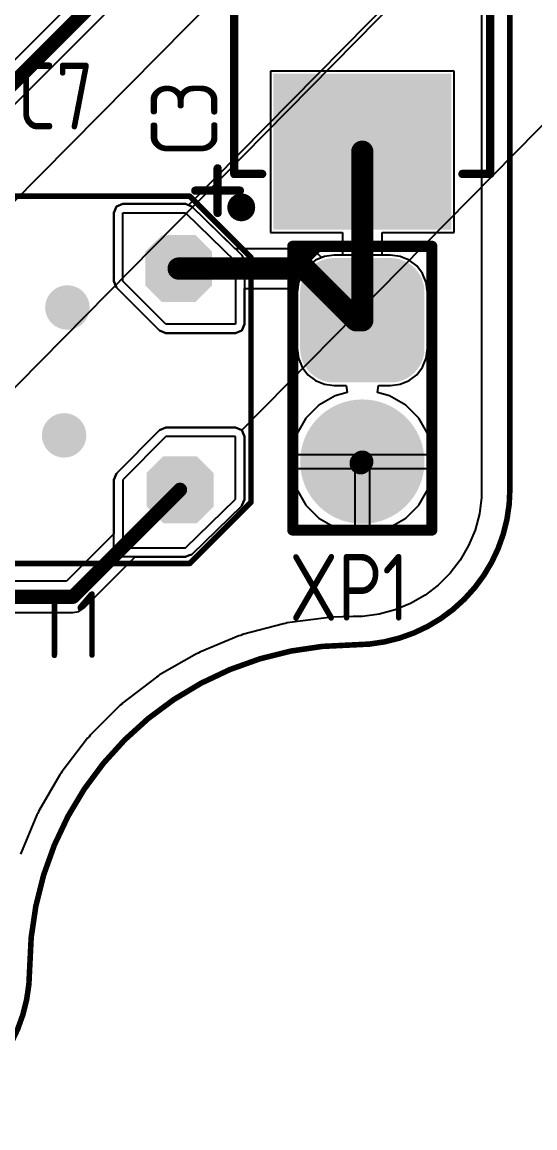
# Model space of a CAD drawing. Header units: millimetres. Extents: x 0 to 5337, y 0 to 5380.
# Drawn here: x 45.49 to 54.7, y -0.04 to 19.83 of the extents above; entities that cross this region are included whole.
import ezdxf

# ---------------------------------------------------------------- set-up
doc = ezdxf.new("R2010")
doc.units = ezdxf.units.MM
for name, color, linetype in [('BottomLayer', 5, 'Continuous'), ('BottomSolder', 6, 'Continuous'), ('Mechanical2', 216, 'Continuous'), ('MultiLayer', 9, 'Continuous'), ('PadHoleLayer', 156, 'Continuous'), ('TopLayer', 1, 'Continuous'), ('TopOverlay', 2, 'Continuous'), ('TopPaste', 8, 'Continuous'), ('TopSolder', 216, 'Continuous'), ('ViaHoleLayer', 16, 'Continuous')]:
    doc.layers.add(name, color=color, linetype=linetype)
doc.styles.add('GOST type A', font='', dxfattribs={"height": 0.2})
doc.styles.get('GOST type A').set_extended_font_data('GOST type A')

msp = doc.modelspace()

# ---------------------------------------------------------------- hatches: boundary and pattern name
at = {"layer": 'BottomLayer'}
h = msp.add_hatch(color=5, dxfattribs=at)
edge = h.paths.add_edge_path()
edge.add_arc((51.09200094, 14.97799646), 0.508, 90, 180)
edge.add_line((50.58400094, 14.97799646), (50.58400094, 13.96199646))
edge.add_arc((51.09200094, 13.96199646), 0.508, 180, 269.9999999999992)
edge.add_line((51.09200094, 13.45399646), (52.10800094, 13.45399646))
edge.add_arc((52.10800094, 13.96199646), 0.508, 270, 360)
edge.add_line((52.61600094, 13.96199646), (52.61600094, 14.97799646))
edge.add_arc((52.10800094, 14.97799646), 0.508, 0, 90.0000000000008)
edge.add_line((52.10800094, 15.48599646), (51.09200094, 15.48599646))
h = msp.add_hatch(color=5, dxfattribs=at)
edge = h.paths.add_edge_path()
edge.add_arc((46.29999883999999, 14.70000108), 0.3999992, 0, 360)
h = msp.add_hatch(color=5, dxfattribs=at)
edge = h.paths.add_edge_path()
edge.add_arc((51.60000094, 11.93000408), 1.016, 0, 360)
h = msp.add_hatch(color=5, dxfattribs=at)
edge = h.paths.add_edge_path()
edge.add_arc((46.24129436, 12.40176844), 0.3999992, 0, 360)
at = {"layer": 'BottomSolder'}
h = msp.add_hatch(color=6, dxfattribs=at)
edge = h.paths.add_edge_path()
edge.add_arc((51.09200094, 14.97799646), 0.6096, 90, 180)
edge.add_line((50.48240094, 14.97799646), (50.48240094, 13.96199646))
edge.add_arc((51.09200094, 13.96199646), 0.6096, 180, 270)
edge.add_line((51.09200094, 13.35239646), (52.10800094, 13.35239646))
edge.add_arc((52.10800094, 13.96199646), 0.6096, 270, 360)
edge.add_line((52.71760094, 13.96199646), (52.71760094, 14.97799646))
edge.add_arc((52.10800094, 14.97799646), 0.6096, 0, 89.99999999999935)
edge.add_line((52.10800094, 15.58759646), (51.09200094, 15.58759646))
h = msp.add_hatch(color=6, dxfattribs=at)
edge = h.paths.add_edge_path()
edge.add_arc((51.60000094, 11.93000408), 1.1176, 0, 360)
at = {"layer": 'MultiLayer'}
h = msp.add_hatch(color=9, dxfattribs=at)
edge = h.paths.add_edge_path()
edge.add_arc((51.09200094, 14.97799646), 0.508, 90, 180)
edge.add_line((50.58400094, 14.97799646), (50.58400094, 13.96199646))
edge.add_arc((51.09200094, 13.96199646), 0.508, 180, 269.9999999999992)
edge.add_line((51.09200094, 13.45399646), (52.10800094, 13.45399646))
edge.add_arc((52.10800094, 13.96199646), 0.508, 270, 360)
edge.add_line((52.61600094, 13.96199646), (52.61600094, 14.97799646))
edge.add_arc((52.10800094, 14.97799646), 0.508, 0, 90.0000000000008)
edge.add_line((52.10800094, 15.48599646), (51.09200094, 15.48599646))
h = msp.add_hatch(color=9, dxfattribs=at)
edge = h.paths.add_edge_path()
edge.add_arc((51.60000094, 11.93000408), 1.016, 0, 360)
at = {"layer": 'PadHoleLayer'}
h = msp.add_hatch(color=156, dxfattribs=at)
edge = h.paths.add_edge_path()
edge.add_arc((51.60000094, 14.46999646), 0.5499989, 0, 360)
h = msp.add_hatch(color=156, dxfattribs=at)
edge = h.paths.add_edge_path()
edge.add_arc((51.60000094, 11.93000408), 0.5499989, 0, 360)
at = {"layer": 'TopLayer'}
for points in [[(53.10000048, 16.20000062), (50.1000014, 16.20000062), (50.1000014, 18.8000005), (53.10000048, 18.8000005)], [(48.549997515, 15.89999995), (48.049997245, 15.89999995), (47.79999711, 15.649999815), (47.79999711, 15.149999545), (48.049997245, 14.89999941), (48.549997515, 14.89999941), (48.79999764999999, 15.149999545), (48.79999764999999, 15.649999815)], [(48.57499873499999, 11.92499901), (48.074998465, 11.92499901), (47.82499833, 11.674998875), (47.82499833, 11.174998605), (48.074998465, 10.92499847), (48.57499873499999, 10.92499847), (48.82499886999999, 11.174998605), (48.82499886999999, 11.674998875)]]:
    msp.add_hatch(color=1, dxfattribs=at).paths.add_polyline_path(points)
h = msp.add_hatch(color=1, dxfattribs=at)
edge = h.paths.add_edge_path()
edge.add_arc((51.09200094, 14.97799646), 0.508, 90, 180)
edge.add_line((50.58400094, 14.97799646), (50.58400094, 13.96199646))
edge.add_arc((51.09200094, 13.96199646), 0.508, 180, 269.9999999999992)
edge.add_line((51.09200094, 13.45399646), (52.10800094, 13.45399646))
edge.add_arc((52.10800094, 13.96199646), 0.508, 270, 360)
edge.add_line((52.61600094, 13.96199646), (52.61600094, 14.97799646))
edge.add_arc((52.10800094, 14.97799646), 0.508, 0, 90.0000000000008)
edge.add_line((52.10800094, 15.48599646), (51.09200094, 15.48599646))
h = msp.add_hatch(color=1, dxfattribs=at)
edge = h.paths.add_edge_path()
edge.add_arc((46.29999883999999, 14.70000108), 0.3999992, 0, 360)
h = msp.add_hatch(color=1, dxfattribs=at)
edge = h.paths.add_edge_path()
edge.add_arc((51.60000094, 11.93000408), 1.016, 0, 360)
h = msp.add_hatch(color=1, dxfattribs=at)
edge = h.paths.add_edge_path()
edge.add_arc((46.24129436, 12.40176844), 0.3999992, 0, 360)
at = {"layer": 'TopPaste'}
for points in [[(53.10000048, 16.20000062), (50.1000014, 16.20000062), (50.1000014, 18.8000005), (53.10000048, 18.8000005)], [(48.549997515, 15.89999995), (48.049997245, 15.89999995), (47.79999711, 15.649999815), (47.79999711, 15.149999545), (48.049997245, 14.89999941), (48.549997515, 14.89999941), (48.79999764999999, 15.149999545), (48.79999764999999, 15.649999815)], [(48.57499873499999, 11.92499901), (48.074998465, 11.92499901), (47.82499833, 11.674998875), (47.82499833, 11.174998605), (48.074998465, 10.92499847), (48.57499873499999, 10.92499847), (48.82499886999999, 11.174998605), (48.82499886999999, 11.674998875)]]:
    msp.add_hatch(color=8, dxfattribs=at).paths.add_polyline_path(points)
at = {"layer": 'TopSolder'}
for points in [[(53.20160048, 16.09840062), (49.9984014, 16.09840062), (49.9984014, 18.9016005), (53.20160048, 18.9016005)], [(48.600797515, 16.00159995), (47.999197245, 16.00159995), (47.69839710999999, 15.700799815), (47.69839710999999, 15.099199545), (47.999197245, 14.79839941), (48.600797515, 14.79839941), (48.90159764999999, 15.099199545), (48.90159764999999, 15.700799815)], [(48.625798735, 12.02659901), (48.024198465, 12.02659901), (47.72339832999999, 11.725798875), (47.72339832999999, 11.124198605), (48.024198465, 10.82339847), (48.625798735, 10.82339847), (48.92659887, 11.124198605), (48.92659887, 11.725798875)]]:
    msp.add_hatch(color=216, dxfattribs=at).paths.add_polyline_path(points)
h = msp.add_hatch(color=216, dxfattribs=at)
edge = h.paths.add_edge_path()
edge.add_arc((51.09200094, 14.97799646), 0.6096, 90, 180)
edge.add_line((50.48240094, 14.97799646), (50.48240094, 13.96199646))
edge.add_arc((51.09200094, 13.96199646), 0.6096, 180, 270)
edge.add_line((51.09200094, 13.35239646), (52.10800094, 13.35239646))
edge.add_arc((52.10800094, 13.96199646), 0.6096, 270, 360)
edge.add_line((52.71760094, 13.96199646), (52.71760094, 14.97799646))
edge.add_arc((52.10800094, 14.97799646), 0.6096, 0, 89.99999999999935)
edge.add_line((52.10800094, 15.58759646), (51.09200094, 15.58759646))
h = msp.add_hatch(color=216, dxfattribs=at)
edge = h.paths.add_edge_path()
edge.add_arc((51.60000094, 11.93000408), 1.1176, 0, 360)
at = {"layer": 'ViaHoleLayer'}
h = msp.add_hatch(color=16, dxfattribs=at)
edge = h.paths.add_edge_path()
edge.add_arc((46.29999883999999, 14.70000108), 0.1999996, 0, 360)
h = msp.add_hatch(color=16, dxfattribs=at)
edge = h.paths.add_edge_path()
edge.add_arc((46.24129436, 12.40176844), 0.1999996, 0, 360)

# ---------------------------------------------------------------- linework, layer by layer
at = {"layer": 'BottomLayer'}
for p, q in [((53.74277033999999, 37.09666444), (53.74277033999999, 11.43669798)), ((47.71757284, 21.51698516), (39.80995594, 13.6093708)), ((40.13793597999999, 13.13852084), (48.1997004, 21.2002878)), ((50.76016264, 15.55275782), (50.62271054, 15.44728686)), ((50.92022836, 15.61905944), (50.76016264, 15.55275782)), ((51.09200094, 15.64167306), (50.92022836, 15.61905944)), ((52.10800094, 15.64167306), (51.09200094, 15.64167306)), ((52.27977352, 15.61905944), (52.10800094, 15.64167306)), ((52.43983924, 15.55275782), (52.27977352, 15.61905944)), ((52.57729134, 15.44728686), (52.43983924, 15.55275782)), ((50.51723957999999, 15.30983476), (50.45093796, 15.14976904)), ((50.62271054, 15.44728686), (50.51723957999999, 15.30983476)), ((52.68276229999999, 15.30983476), (52.57729134, 15.44728686)), ((52.74906392, 15.14976904), (52.68276229999999, 15.30983476)), ((50.45093796, 15.14976904), (50.42832434, 14.97799646)), ((52.77167754, 14.97799646), (52.74906392, 15.14976904)), ((50.42832434, 14.97799646), (50.42832434, 13.96199646)), ((52.77167754, 13.96199646), (52.77167754, 14.97799646)), ((50.42832434, 13.96199646), (50.45093796, 13.79022388)), ((52.74906392, 13.79022388), (52.77167754, 13.96199646)), ((50.45093796, 13.79022388), (50.51723957999999, 13.63015816)), ((52.68276229999999, 13.63015816), (52.74906392, 13.79022388)), ((50.51723957999999, 13.63015816), (50.62271054, 13.49270606)), ((52.57729134, 13.49270606), (52.68276229999999, 13.63015816)), ((50.62271054, 13.49270606), (50.76016264, 13.3872351)), ((50.76016264, 13.3872351), (50.92022836, 13.32093348)), ((50.92022836, 13.32093348), (51.09200094, 13.29831986)), ((52.10800094, 13.29831986), (52.27977352, 13.32093348)), ((52.27977352, 13.32093348), (52.43983924, 13.3872351)), ((52.43983924, 13.3872351), (52.57729134, 13.49270606)), ((51.09200094, 13.29831986), (51.30903124, 13.29831986)), ((51.32575206, 13.17131986), (51.10979871999999, 13.11345358)), ((51.30903124, 13.29831986), (51.32575206, 13.17131986)), ((51.87424982, 13.17131986), (51.89097063999999, 13.29831986)), ((52.09020316, 13.11345358), (51.87424982, 13.17131986)), ((51.89097063999999, 13.29831986), (52.10800094, 13.29831986)), ((50.82020315999999, 12.94625554), (50.58374947999999, 12.70980186)), ((51.10979871999999, 13.11345358), (50.82020315999999, 12.94625554)), ((52.37979872, 12.94625554), (52.09020316, 13.11345358)), ((52.61625239999999, 12.70980186), (52.37979872, 12.94625554)), ((50.58374947999999, 12.70980186), (50.41655144, 12.4202063)), ((52.78345044, 12.4202063), (52.61625239999999, 12.70980186)), ((50.41655144, 12.4202063), (50.33000094, 12.09720212)), ((52.87000093999999, 12.09720212), (52.78345044, 12.4202063)), ((50.33000094, 12.09720212), (50.33000094, 12.05700408)), ((50.33000094, 12.05700408), (52.87000093999999, 12.05700408)), ((52.87000093999999, 12.05700408), (52.87000093999999, 12.09720212)), ((51.47300094, 11.80300408), (50.33000094, 11.80300408)), ((50.33000094, 11.80300408), (50.33000094, 11.76280604)), ((50.33000094, 11.76280604), (50.41655144, 11.43980186)), ((51.47300094, 10.66000408), (51.47300094, 11.80300408)), ((52.87000093999999, 11.80300408), (51.72700094, 11.80300408)), ((51.72700094, 11.80300408), (51.72700094, 10.66000408)), ((52.78345044, 11.43980186), (52.87000093999999, 11.76280604)), ((52.87000093999999, 11.76280604), (52.87000093999999, 11.80300408)), ((50.41655144, 11.43980186), (50.58374947999999, 11.1502063)), ((52.61625239999999, 11.1502063), (52.78345044, 11.43980186)), ((53.74277033999999, 11.43669798), (53.74277033999999, 11.28663986)), ((50.58374947999999, 11.1502063), (50.82020315999999, 10.91375262)), ((52.37979872, 10.91375262), (52.61625239999999, 11.1502063)), ((53.74277033999999, 11.28663986), (53.70359591999999, 10.98907632)), ((53.70359591999999, 10.98907632), (53.62592272, 10.69919374)), ((50.82020315999999, 10.91375262), (51.10979871999999, 10.74655458)), ((51.10979871999999, 10.74655458), (51.43280289999999, 10.66000408)), ((51.76719897999999, 10.66000408), (52.09020316, 10.74655458)), ((52.09020316, 10.74655458), (52.37979872, 10.91375262)), ((51.43280289999999, 10.66000408), (51.47300094, 10.66000408)), ((51.72700094, 10.66000408), (51.76719897999999, 10.66000408)), ((53.62592272, 10.69919374), (53.51106646, 10.42191464)), ((53.51106646, 10.42191464), (53.3610058, 10.1619939)), ((53.3610058, 10.1619939), (53.1783036, 9.923894299999999)), ((53.1783036, 9.923894299999999), (52.96607897999999, 9.711672219999999)), ((52.96607897999999, 9.711672219999999), (52.727987, 9.5289751)), ((52.46806625999999, 9.378914439999999), (52.19078715999999, 9.26405818)), ((52.727987, 9.5289751), (52.46806625999999, 9.378914439999999)), ((51.43660527999999, 9.14693878), (51.05518618, 9.134452139999999)), ((51.4449695, 9.145557019999998), (51.43660527999999, 9.14693878)), ((51.45327784, 9.14721056), (51.4449695, 9.145557019999998)), ((51.60334358, 9.1472131), (51.45327784, 9.14721056)), ((51.9008995, 9.18638498), (51.60334358, 9.1472131)), ((52.19078715999999, 9.26405818), (51.9008995, 9.18638498)), ((50.18361058, 9.017782319999998), (49.44676928, 8.82034558)), ((50.2171716, 9.01998196), (50.18361058, 9.017782319999998)), ((50.24901558, 9.030792199999999), (50.2171716, 9.01998196)), ((51.00532344, 9.130362739999999), (50.24901558, 9.030792199999999)), ((51.03055579999999, 9.1287092), (51.00532344, 9.130362739999999)), ((51.05518618, 9.134452139999999), (51.03055579999999, 9.1287092)), ((49.38362488, 8.79891052), (48.67885616, 8.50698832)), ((49.41660678, 8.805471339999999), (49.38362488, 8.79891052)), ((49.44676928, 8.82034558), (49.41660678, 8.805471339999999)), ((48.61904678, 8.47749384), (47.9584131, 8.096074739999999)), ((48.6508933, 8.48830408), (48.61904678, 8.47749384)), ((48.67885616, 8.50698832), (48.6508933, 8.48830408)), ((47.90296997999999, 8.05902884), (47.29776672, 7.594643179999999)), ((47.93312993999999, 8.07390308), (47.90296997999999, 8.05902884)), ((47.9584131, 8.096074739999999), (47.93312993999999, 8.07390308)), ((47.27558744, 7.5693524), (47.2476322, 7.550673239999999)), ((47.29776672, 7.594643179999999), (47.27558744, 7.5693524)), ((47.2476322, 7.550673239999999), (46.70822764, 7.01126868)), ((46.6642577, 6.961131619999999), (46.19987204, 6.3559309)), ((46.68954594, 6.98330836), (46.6642577, 6.961131619999999)), ((46.70822764, 7.01126868), (46.68954594, 6.98330836)), ((46.16282614, 6.30048778), (45.78140704, 5.6398541)), ((46.1849978, 6.325770939999999), (46.16282614, 6.30048778)), ((46.19987204, 6.3559309), (46.1849978, 6.325770939999999)), ((45.75191255999999, 5.580044719999999), (45.45999036, 4.87527346)), ((45.7705968, 5.60800758), (45.75191255999999, 5.580044719999999)), ((45.78140704, 5.6398541), (45.7705968, 5.60800758))]:
    msp.add_line(p, q, dxfattribs=at)
at = {"layer": 'BottomLayer', "const_width": 0.254}
msp.add_lwpolyline([(39.59999954, 12.9999994), (48.00000052, 21.40000038)], dxfattribs=at)
at = {"layer": 'Mechanical2', "const_width": 0.0999998}
msp.add_lwpolyline([(54.25255342, 11.43669798), (54.25255342, 37.09666444)], dxfattribs=at)
for points in [[(54.25255342, 11.43669798, -0.4142135623730908), (51.45328546, 8.637430019999998)], [(45.62147594, 2.80561796, -0.4142135623730951), (51.45328546, 8.63742748)], [(45.6214734, 2.80561796, -0.4142135623730908), (42.82220544, 0.00635)]]:
    msp.add_lwpolyline(points, format="xyb", dxfattribs=at)
at = {"layer": 'Mechanical2', "const_width": 0.0499999}
for points in [[(54.22755474, 11.43669798, 1), (54.2775521, 11.43669798, 1)], [(54.22755474, 11.43669798, 1), (54.2775521, 11.43669798, 1)], [(51.42828677999999, 8.637430019999998, 1), (51.47828413999999, 8.637430019999998, 1)], [(51.42828677999999, 8.63742748, 1), (51.47828413999999, 8.63742748, 1)], [(45.59647472, 2.80561796, 1), (45.64647208, 2.80561796, 1)], [(45.59647725999999, 2.80561796, 1), (45.64647461999999, 2.80561796, 1)]]:
    msp.add_lwpolyline(points, format="xyb", close=True, dxfattribs=at)
at = {"layer": 'TopLayer'}
for p, q in [((53.74277033999999, 37.09666444), (53.74277033999999, 11.43669798)), ((53.25000018, 18.9500002), (49.95000169999999, 18.9500002)), ((49.95000169999999, 18.9500002), (49.95000169999999, 16.05000092)), ((53.25000018, 16.05000092), (53.25000018, 18.9500002)), ((47.18107404, 16.51480314), (47.13352016, 16.39999768)), ((47.2958795, 16.56235702), (47.18107404, 16.51480314)), ((48.42088105999999, 16.56235702), (47.2958795, 16.56235702)), ((48.47727922, 16.53899664), (48.42088105999999, 16.56235702)), ((48.53405838, 16.51640842), (48.47727922, 16.53899664)), ((49.31530904, 15.75685698), (48.53405838, 16.51640842)), ((47.13352016, 16.39999768), (47.13352016, 15.17499886)), ((47.2958795, 16.39999768), (48.42088105999999, 16.39999768)), ((47.2958795, 15.17499886), (47.2958795, 16.39999768)), ((48.42088105999999, 16.39999768), (49.32087926, 15.52499816)), ((49.95000169999999, 16.05000092), (51.24314364, 16.05000092)), ((51.24314364, 16.05000092), (51.24314364, 15.64167306)), ((51.95685824, 15.64167306), (51.95685824, 16.05000092)), ((51.95685824, 16.05000092), (53.25000018, 16.05000092)), ((50.56221028, 15.75685698), (49.31530904, 15.75685698)), ((50.69877338, 15.72969168), (50.56221028, 15.75685698)), ((50.81454658000001, 15.65233598), (50.69877338, 15.72969168)), ((49.32087926, 15.52499816), (49.32087926, 14.39999914)), ((50.86902958, 15.59785298), (50.81454658000001, 15.65233598)), ((50.92022836, 15.61905944), (50.86902958, 15.59785298)), ((51.09200094, 15.64167306), (50.92022836, 15.61905944)), ((51.24314364, 15.64167306), (51.09200094, 15.64167306)), ((52.10800094, 15.64167306), (51.95685824, 15.64167306)), ((52.27977352, 15.61905944), (52.10800094, 15.64167306)), ((52.43983924, 15.55275782), (52.27977352, 15.61905944)), ((52.57729134, 15.44728686), (52.43983924, 15.55275782)), ((52.68276229999999, 15.30983476), (52.57729134, 15.44728686)), ((52.74906392, 15.14976904), (52.68276229999999, 15.30983476)), ((47.13352016, 15.17499886), (47.18107404, 15.0601934)), ((48.07087921999999, 14.39999914), (47.2958795, 15.17499886)), ((52.77167754, 14.97799646), (52.74906392, 15.14976904)), ((47.18107404, 15.0601934), (47.95607376, 14.28519368)), ((49.4832386, 14.39999914), (49.4832386, 15.04314238)), ((49.4832386, 15.04314238), (50.31028038, 15.04314238)), ((50.31028038, 15.04314238), (50.42832434, 14.97799392)), ((50.42832434, 14.97799392), (50.42832434, 13.96199646)), ((52.77167754, 13.96199646), (52.77167754, 14.97799646)), ((49.32087926, 14.39999914), (48.07087921999999, 14.39999914)), ((49.43568472, 14.28519368), (49.4832386, 14.39999914)), ((47.95607376, 14.28519368), (48.07087921999999, 14.2376398)), ((48.07087921999999, 14.2376398), (49.32087926, 14.2376398)), ((49.32087926, 14.2376398), (49.43568472, 14.28519368)), ((50.42832434, 13.96199646), (50.45093796, 13.79022388)), ((52.74906392, 13.79022388), (52.77167754, 13.96199646)), ((50.45093796, 13.79022388), (50.51723957999999, 13.63015816)), ((52.68276229999999, 13.63015816), (52.74906392, 13.79022388)), ((50.51723957999999, 13.63015816), (50.62271054, 13.49270606)), ((52.57729134, 13.49270606), (52.68276229999999, 13.63015816)), ((50.62271054, 13.49270606), (50.76016264, 13.3872351)), ((50.76016264, 13.3872351), (50.92022836, 13.32093348)), ((50.92022836, 13.32093348), (51.09200094, 13.29831986)), ((52.10800094, 13.29831986), (52.27977352, 13.32093348)), ((52.27977352, 13.32093348), (52.43983924, 13.3872351)), ((52.43983924, 13.3872351), (52.57729134, 13.49270606)), ((51.09200094, 13.29831986), (51.30903124, 13.29831986)), ((51.32575206, 13.17131986), (51.10979871999999, 13.11345358)), ((51.30903124, 13.29831986), (51.32575206, 13.17131986)), ((51.87424982, 13.17131986), (51.89097063999999, 13.29831986)), ((52.09020316, 13.11345358), (51.87424982, 13.17131986)), ((51.89097063999999, 13.29831986), (52.10800094, 13.29831986)), ((50.82020315999999, 12.94625554), (50.58374947999999, 12.70980186)), ((51.10979871999999, 13.11345358), (50.82020315999999, 12.94625554)), ((52.37979872, 12.94625554), (52.09020316, 13.11345358)), ((52.61625239999999, 12.70980186), (52.37979872, 12.94625554)), ((48.07087921999999, 12.54147352), (47.95607376, 12.49391964)), ((49.32087926, 12.54147352), (48.07087921999999, 12.54147352)), ((49.43568472, 12.49391964), (49.32087926, 12.54147352)), ((50.58374947999999, 12.70980186), (50.41655144, 12.4202063)), ((52.78345044, 12.4202063), (52.61625239999999, 12.70980186)), ((47.95607376, 12.49391964), (47.18107404, 11.71891992)), ((48.07087921999999, 12.37911418), (47.2958795, 11.60411446)), ((49.32087926, 12.37911418), (48.07087921999999, 12.37911418)), ((49.32087926, 11.25411516), (49.32087926, 12.37911418)), ((49.4832386, 12.37911418), (49.43568472, 12.49391964)), ((49.4832386, 11.25411516), (49.4832386, 12.37911418)), ((50.41655144, 12.4202063), (50.33000094, 12.09720212)), ((52.87000093999999, 12.09720212), (52.78345044, 12.4202063)), ((50.33000094, 12.09720212), (50.33000094, 12.05700408)), ((50.33000094, 12.05700408), (52.87000093999999, 12.05700408)), ((52.87000093999999, 12.05700408), (52.87000093999999, 12.09720212)), ((51.47300094, 11.80300408), (50.33000094, 11.80300408)), ((50.33000094, 11.80300408), (50.33000094, 11.76280604)), ((50.33000094, 11.76280604), (50.41655144, 11.43980186)), ((51.47300094, 10.66000408), (51.47300094, 11.80300408)), ((52.87000093999999, 11.80300408), (51.72700094, 11.80300408)), ((51.72700094, 11.80300408), (51.72700094, 10.66000408)), ((52.78345044, 11.43980186), (52.87000093999999, 11.76280604)), ((52.87000093999999, 11.76280604), (52.87000093999999, 11.80300408)), ((47.18107404, 11.71891992), (47.13352016, 11.60411446)), ((47.13352016, 11.60411446), (47.13352016, 10.6329353)), ((47.2958795, 11.60411446), (47.2958795, 10.37911564)), ((50.41655144, 11.43980186), (50.58374947999999, 11.1502063)), ((52.61625239999999, 11.1502063), (52.78345044, 11.43980186)), ((53.74277033999999, 11.43669798), (53.74277033999999, 11.28663986)), ((48.42088105999999, 10.37911564), (49.32087926, 11.25411516)), ((48.53405838, 10.2627049), (49.43405658, 11.13770442)), ((49.43405658, 11.13770442), (49.43454426, 11.13883726)), ((49.43454426, 11.13883726), (49.43568472, 11.1393097)), ((49.43568472, 11.1393097), (49.45905018, 11.19571802)), ((49.45905018, 11.19571802), (49.48322336, 11.25182916)), ((49.48276616, 11.25297724), (49.4832386, 11.25411516)), ((49.48322336, 11.25182916), (49.48276616, 11.25297724)), ((50.58374947999999, 11.1502063), (50.82020315999999, 10.91375262)), ((52.37979872, 10.91375262), (52.61625239999999, 11.1502063)), ((53.74277033999999, 11.28663986), (53.70359591999999, 10.98907632)), ((53.70359591999999, 10.98907632), (53.62592272, 10.69919374)), ((50.82020315999999, 10.91375262), (51.10979871999999, 10.74655458)), ((51.10979871999999, 10.74655458), (51.43280289999999, 10.66000408)), ((51.76719897999999, 10.66000408), (52.09020316, 10.74655458)), ((52.09020316, 10.74655458), (52.37979872, 10.91375262)), ((47.13352016, 10.6329353), (46.28301132, 9.78242646)), ((51.43280289999999, 10.66000408), (51.47300094, 10.66000408)), ((51.72700094, 10.66000408), (51.76719897999999, 10.66000408)), ((53.62592272, 10.69919374), (53.51106646, 10.42191464)), ((47.2958795, 10.37911564), (48.42088105999999, 10.37911564)), ((53.51106646, 10.42191464), (53.3610058, 10.1619939)), ((46.59970614, 9.30029128), (47.51617115999999, 10.2167563)), ((47.51617115999999, 10.2167563), (48.42088105999999, 10.2167563)), ((48.42088105999999, 10.2167563), (48.47727922, 10.24011668)), ((48.47727922, 10.24011668), (48.53405838, 10.2627049)), ((53.3610058, 10.1619939), (53.1783036, 9.923894299999999)), ((46.28301132, 9.78242646), (43.86699126, 9.78242646)), ((53.1783036, 9.923894299999999), (52.96607897999999, 9.711672219999999)), ((52.96607897999999, 9.711672219999999), (52.727987, 9.5289751)), ((52.46806625999999, 9.378914439999999), (52.19078715999999, 9.26405818)), ((52.727987, 9.5289751), (52.46806625999999, 9.378914439999999)), ((43.75001918, 9.217571099999999), (46.39998593999999, 9.217571099999999)), ((46.39998593999999, 9.217571099999999), (46.39999864, 9.21756856)), ((46.39999864, 9.21756856), (46.50808072, 9.239069659999998)), ((46.50808072, 9.239069659999998), (46.59970614, 9.30029128)), ((51.43660527999999, 9.14693878), (51.05518618, 9.134452139999999)), ((51.4449695, 9.145557019999998), (51.43660527999999, 9.14693878)), ((51.45327784, 9.14721056), (51.4449695, 9.145557019999998)), ((51.60334358, 9.1472131), (51.45327784, 9.14721056)), ((51.9008995, 9.18638498), (51.60334358, 9.1472131)), ((52.19078715999999, 9.26405818), (51.9008995, 9.18638498)), ((50.18361058, 9.017782319999998), (49.44676928, 8.82034558)), ((50.2171716, 9.01998196), (50.18361058, 9.017782319999998)), ((50.24901558, 9.030792199999999), (50.2171716, 9.01998196)), ((51.00532344, 9.130362739999999), (50.24901558, 9.030792199999999)), ((51.03055579999999, 9.1287092), (51.00532344, 9.130362739999999)), ((51.05518618, 9.134452139999999), (51.03055579999999, 9.1287092)), ((49.38362488, 8.79891052), (48.67885616, 8.50698832)), ((49.41660678, 8.805471339999999), (49.38362488, 8.79891052)), ((49.44676928, 8.82034558), (49.41660678, 8.805471339999999)), ((48.61904678, 8.47749384), (47.9584131, 8.096074739999999)), ((48.6508933, 8.48830408), (48.61904678, 8.47749384)), ((48.67885616, 8.50698832), (48.6508933, 8.48830408)), ((47.90296997999999, 8.05902884), (47.29776672, 7.594643179999999)), ((47.93312993999999, 8.07390308), (47.90296997999999, 8.05902884)), ((47.9584131, 8.096074739999999), (47.93312993999999, 8.07390308)), ((47.27558744, 7.5693524), (47.2476322, 7.550673239999999)), ((47.29776672, 7.594643179999999), (47.27558744, 7.5693524)), ((47.2476322, 7.550673239999999), (46.70822764, 7.01126868)), ((46.6642577, 6.961131619999999), (46.19987204, 6.3559309)), ((46.68954594, 6.98330836), (46.6642577, 6.961131619999999)), ((46.70822764, 7.01126868), (46.68954594, 6.98330836)), ((46.16282614, 6.30048778), (45.78140704, 5.6398541)), ((46.1849978, 6.325770939999999), (46.16282614, 6.30048778)), ((46.19987204, 6.3559309), (46.1849978, 6.325770939999999)), ((45.75191255999999, 5.580044719999999), (45.45999036, 4.87527346)), ((45.7705968, 5.60800758), (45.75191255999999, 5.580044719999999)), ((45.78140704, 5.6398541), (45.7705968, 5.60800758))]:
    msp.add_line(p, q, dxfattribs=at)
for points, const_width in [([(51.60000094, 14.46999646), (51.60000094, 17.50000056)], 0.3999992), ([(48.29999738, 15.40000222), (48.29999992, 15.39999968)], 0.3999992), ([(48.29999992, 15.39999968), (50.56221028, 15.39999968)], 0.3999992), ([(50.56221028, 15.39999968), (51.49221349999999, 14.46999646)], 0.3999992), ([(51.49221349999999, 14.46999646), (51.60000094, 14.46999646)], 0.3999992), ([(51.56999592, 11.89999906), (51.60000094, 11.93000408)], 0.3999992), ([(46.39999864, 9.49999878), (48.32499859999999, 11.42499874)], 0.254), ([(43.75000648, 9.49999878), (46.39999864, 9.49999878)], 0.254)]:
    msp.add_lwpolyline(points, dxfattribs=dict(at, const_width=const_width))
for points, const_width in [([(51.50000113999999, 17.50000056, 1), (51.70000074, 17.50000056, 1)], 0.1999996), ([(48.19999757999999, 15.40000222, 1), (48.39999717999999, 15.40000222, 1)], 0.1999996), ([(48.20000012, 15.39999968, 1), (48.39999972, 15.39999968, 1)], 0.1999996), ([(48.20000012, 15.39999968, 1), (48.39999972, 15.39999968, 1)], 0.1999996), ([(50.46221048, 15.39999968, 1), (50.66221008, 15.39999968, 1)], 0.1999996), ([(50.46221048, 15.39999968, 1), (50.66221008, 15.39999968, 1)], 0.1999996), ([(51.39221369999999, 14.46999646, 1), (51.5922133, 14.46999646, 1)], 0.1999996), ([(51.39221369999999, 14.46999646, 1), (51.5922133, 14.46999646, 1)], 0.1999996), ([(51.50000113999999, 14.46999646, 1), (51.70000074, 14.46999646, 1)], 0.1999996), ([(51.50000113999999, 14.46999646, 1), (51.70000074, 14.46999646, 1)], 0.1999996), ([(51.50000113999999, 11.93000408, 1), (51.70000074, 11.93000408, 1)], 0.1999996), ([(51.46999612, 11.89999906, 1), (51.66999572, 11.89999906, 1)], 0.1999996), ([(48.2614986, 11.42499874, 1), (48.3884986, 11.42499874, 1)], 0.127), ([(46.33649864, 9.49999878, 1), (46.46349864, 9.49999878, 1)], 0.127), ([(46.33649864, 9.49999878, 1), (46.46349864, 9.49999878, 1)], 0.127)]:
    msp.add_lwpolyline(points, format="xyb", close=True, dxfattribs=dict(at, const_width=const_width))
at = {"layer": 'TopOverlay'}
for points, const_width in [([(49.30000046, 17.10000136), (49.30000046, 24.5000018)], 0.1499997), ([(53.90000142, 17.10000136), (53.90000142, 24.5000018)], 0.1499997), ([(49.00000106, 16.40000276), (49.00000106, 17.2000037)], 0.1499997), ([(49.30000046, 17.10000136), (49.800002, 17.10000136)], 0.1499997), ([(53.39999988, 17.10000136), (53.90000142, 17.10000136)], 0.1499997), ([(44.10000578, 16.7000047), (48.49999443999999, 16.7000047)], 0.0999998), ([(48.49999443999999, 16.7000047), (49.59999478, 15.60000436)], 0.0999998), ([(48.60000186, 16.79999942), (49.40000026, 16.79999942)], 0.1499997), ([(50.34999836, 15.79999888), (50.3500009, 15.20000008)], 0.1999996), ([(50.34999836, 15.79999888), (51.20000174, 15.79999634)], 0.1999996), ([(51.20000174, 15.79999634), (52.85000351999999, 15.79999888)], 0.1999996), ([(52.85000351999999, 13.699998), (52.85000351999999, 15.79999888)], 0.1999996), ([(50.3500009, 15.34999978), (50.77499878, 15.77499766)], 0.1999996), ([(50.3500009, 15.44999958), (50.6000004, 15.69999908)], 0.1999996), ([(49.59999478, 11.19999538), (49.59999478, 15.60000436)], 0.0999998), ([(50.34999836, 12.7), (50.3500009, 15.34999978)], 0.1999996), ([(52.85000351999999, 10.69999638), (52.85000351999999, 13.699998)], 0.1999996), ([(50.34999836, 12.7), (50.3500009, 10.70000146)], 0.1999996), ([(48.5000046, 10.1000052), (49.59999478, 11.19999538)], 0.0999998), ([(50.3500009, 10.70000146), (52.85000351999999, 10.69999638)], 0.1999996), ([(44.07499186, 10.1000052), (48.5000046, 10.1000052)], 0.0999998)]:
    msp.add_lwpolyline(points, dxfattribs=dict(at, const_width=const_width))
for points, const_width in [([(48.9625005, 17.2000037, 1), (49.03750161999999, 17.2000037, 1)], 0.07499858), ([(49.2624999, 17.10000136, 1), (49.33750102, 17.10000136, 1)], 0.07499858), ([(49.2624999, 17.10000136, 1), (49.33750102, 17.10000136, 1)], 0.07499858), ([(49.76250144, 17.10000136, 1), (49.83750256, 17.10000136, 1)], 0.07499858), ([(53.36249932, 17.10000136, 1), (53.43750043999999, 17.10000136, 1)], 0.07499858), ([(53.86250086, 17.10000136, 1), (53.93750197999999, 17.10000136, 1)], 0.07499858), ([(53.86250086, 17.10000136, 1), (53.93750197999999, 17.10000136, 1)], 0.07499858), ([(48.47499576, 16.7000047, 1), (48.52499312, 16.7000047, 1)], 0.0499999), ([(48.47499576, 16.7000047, 1), (48.52499312, 16.7000047, 1)], 0.0499999), ([(48.56250129999999, 16.79999942, 1), (48.63750242, 16.79999942, 1)], 0.07499858), ([(49.52499874, 16.50000002, 1), (49.32499914, 16.50000002, 1)], 0.2999994), ([(49.36249969999999, 16.79999942, 1), (49.43750082, 16.79999942, 1)], 0.07499858), ([(49.25000056, 16.50000002, 1), (49.39999772, 16.50000002, 1)], 0.1499997), ([(49.45000015999999, 16.50000002, 1), (49.59999732, 16.50000002, 1)], 0.1499997), ([(48.9625005, 16.40000276, 1), (49.03750161999999, 16.40000276, 1)], 0.07499858), ([(50.29999846, 15.79999888, 1), (50.39999826, 15.79999888, 1)], 0.0999998), ([(50.29999846, 15.79999888, 1), (50.39999826, 15.79999888, 1)], 0.0999998), ([(51.15000183999999, 15.79999634, 1), (51.25000163999999, 15.79999634, 1)], 0.0999998), ([(51.15000183999999, 15.79999634, 1), (51.25000163999999, 15.79999634, 1)], 0.0999998), ([(52.80000362000001, 15.79999888, 1), (52.90000341999999, 15.79999888, 1)], 0.0999998), ([(52.80000362000001, 15.79999888, 1), (52.90000341999999, 15.79999888, 1)], 0.0999998), ([(50.5500005, 15.69999908, 1), (50.6500003, 15.69999908, 1)], 0.0999998), ([(50.72499887999999, 15.77499766, 1), (50.82499868, 15.77499766, 1)], 0.0999998), ([(49.5749961, 15.60000436, 1), (49.62499346, 15.60000436, 1)], 0.0499999), ([(49.5749961, 15.60000436, 1), (49.62499346, 15.60000436, 1)], 0.0499999), ([(50.300001, 15.44999958, 1), (50.40000079999999, 15.44999958, 1)], 0.0999998), ([(50.300001, 15.34999978, 1), (50.40000079999999, 15.34999978, 1)], 0.0999998), ([(50.300001, 15.34999978, 1), (50.40000079999999, 15.34999978, 1)], 0.0999998), ([(50.300001, 15.20000008, 1), (50.40000079999999, 15.20000008, 1)], 0.0999998), ([(52.80000362000001, 13.699998, 1), (52.90000341999999, 13.699998, 1)], 0.0999998), ([(52.80000362000001, 13.699998, 1), (52.90000341999999, 13.699998, 1)], 0.0999998), ([(50.29999846, 12.7, 1), (50.39999826, 12.7, 1)], 0.0999998), ([(50.29999846, 12.7, 1), (50.39999826, 12.7, 1)], 0.0999998), ([(49.5749961, 11.19999538, 1), (49.62499346, 11.19999538, 1)], 0.0499999), ([(49.5749961, 11.19999538, 1), (49.62499346, 11.19999538, 1)], 0.0499999), ([(50.300001, 10.70000146, 1), (50.40000079999999, 10.70000146, 1)], 0.0999998), ([(50.300001, 10.70000146, 1), (50.40000079999999, 10.70000146, 1)], 0.0999998), ([(52.80000362000001, 10.69999638, 1), (52.90000341999999, 10.69999638, 1)], 0.0999998), ([(52.80000362000001, 10.69999638, 1), (52.90000341999999, 10.69999638, 1)], 0.0999998), ([(48.47500591999999, 10.1000052, 1), (48.52500327999999, 10.1000052, 1)], 0.0499999), ([(48.47500591999999, 10.1000052, 1), (48.52500327999999, 10.1000052, 1)], 0.0499999)]:
    msp.add_lwpolyline(points, format="xyb", close=True, dxfattribs=dict(at, const_width=const_width))
at = {"layer": 'TopSolder'}
for p, q in [((44.61892016, 12.51892086), (5337.13346338, 5380.059463379999)), ((45.30411564, 16.56235448), (5337.13346338, 5380.059463379999)), ((48.47727922, 16.53899664), (5337.13346338, 5380.059463379999)), ((49.43568472, 12.49391964), (5337.13346338, 5380.059463379999)), ((47.13352016, 16.39999768), (47.18107404, 16.51480314)), ((47.18107404, 16.51480314), (47.2958795, 16.56235702)), ((47.2958795, 16.56235702), (48.42088105999999, 16.56235702)), ((48.42088105999999, 16.56235702), (48.47727922, 16.53899664)), ((48.47727922, 16.53899664), (48.53405838, 16.51640842)), ((48.53405838, 16.51640842), (49.43405658, 15.6414089)), ((47.13352016, 15.17499886), (47.13352016, 16.39999768)), ((49.43405658, 15.6414089), (49.43454426, 15.64027606)), ((49.43454426, 15.64027606), (49.43568472, 15.63980362)), ((49.43568472, 15.63980362), (49.45905018, 15.5833953)), ((49.45905018, 15.5833953), (49.48322336, 15.52728416)), ((49.48322336, 15.52728416), (49.48276616, 15.52613608)), ((49.48276616, 15.52613608), (49.4832386, 15.52499816)), ((49.4832386, 15.52499816), (49.4832386, 14.39999914)), ((47.18107404, 15.0601934), (47.13352016, 15.17499886)), ((47.95607376, 14.28519368), (47.18107404, 15.0601934)), ((49.4832386, 14.39999914), (49.43568472, 14.28519368)), ((48.07087921999999, 14.2376398), (47.95607376, 14.28519368)), ((49.32087926, 14.2376398), (48.07087921999999, 14.2376398)), ((49.43568472, 14.28519368), (49.32087926, 14.2376398)), ((47.95607376, 12.49391964), (48.07087921999999, 12.54147352)), ((48.07087921999999, 12.54147352), (49.32087926, 12.54147352)), ((49.32087926, 12.54147352), (49.43568472, 12.49391964)), ((47.18107404, 11.71891992), (47.95607376, 12.49391964)), ((49.43568472, 12.49391964), (49.4832386, 12.37911418)), ((49.4832386, 12.37911418), (49.4832386, 11.25411516)), ((47.13352016, 11.60411446), (47.18107404, 11.71891992)), ((47.13352016, 10.37911564), (47.13352016, 11.60411446)), ((49.43405658, 11.13770442), (48.53405838, 10.2627049)), ((49.43454426, 11.13883726), (49.43405658, 11.13770442)), ((49.43568472, 11.1393097), (49.43454426, 11.13883726)), ((49.45905018, 11.19571802), (49.43568472, 11.1393097)), ((49.48322336, 11.25182916), (49.45905018, 11.19571802)), ((49.4832386, 11.25411516), (49.48276616, 11.25297724)), ((49.48276616, 11.25297724), (49.48322336, 11.25182916)), ((47.18107404, 10.26431018), (47.13352016, 10.37911564)), ((47.2958795, 10.2167563), (47.18107404, 10.26431018)), ((48.42088105999999, 10.2167563), (47.2958795, 10.2167563)), ((48.47727922, 10.24011668), (48.42088105999999, 10.2167563)), ((48.53405838, 10.2627049), (48.47727922, 10.24011668))]:
    msp.add_line(p, q, dxfattribs=at)

# ---------------------------------------------------------------- texts
at = {"layer": 'TopOverlay', "style": 'GOST type A'}
for s, p in [('C7', (45.4030715, 17.9001293)), ('XP1', (50.28883261999999, 9.07012664)), ('T1', (45.68584462, 8.400127979999999))]:
    msp.add_text(s, height=1.20000014, dxfattribs=at).set_placement(p)
msp.add_text('C3', height=1.20000014, rotation=90, dxfattribs=at).set_placement((48.99987152, 17.40306908))

doc.saveas('drawing.dxf')
